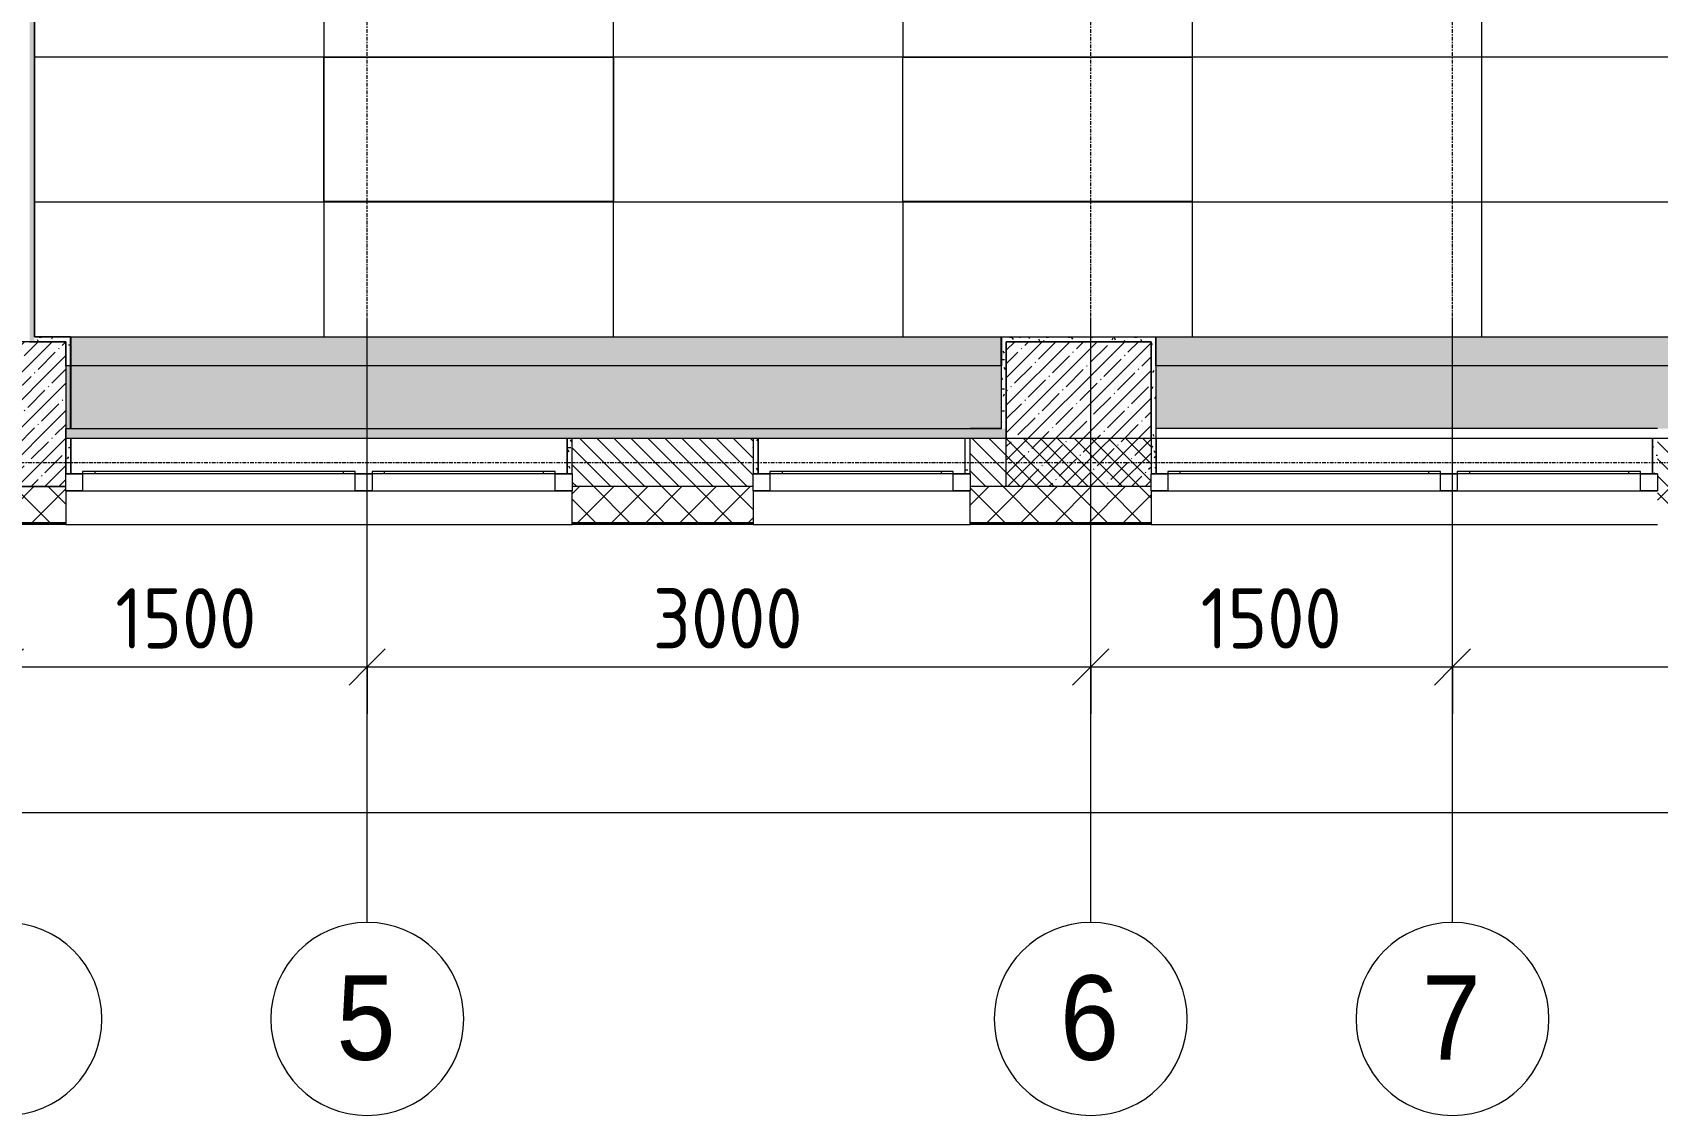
# Model space of a CAD drawing. Header units: millimetres. Extents: x -3902 to 188078, y -8553 to 29000.
# Drawn here: x 12622 to 19360, y -2706 to 1781 of the extents above; entities that cross this region are included whole.
import ezdxf

# ---------------------------------------------------------------- set-up
doc = ezdxf.new("R2010")
doc.units = ezdxf.units.MM
doc.linetypes.add('Осевая', pattern=[31.75, 6.35, -4.7625, 15.875, -4.7625])
for name, color, linetype, lineweight in [('A-ANNO-DIMS', 7, 'Continuous', 9), ('A-ANNO-DIMS-100', 7, 'Continuous', 9), ('A-CLNG-PATT', 7, 'Continuous', 9), ('A-GLAZ', 7, 'Continuous', 9), ('A-GLAZ-1', 7, 'Continuous', 13), ('A-WALL', 7, 'Continuous', 9), ('I-WALL', 7, 'Continuous', 9), ('Оси', 7, 'Continuous', 9), ('Оси-1', 7, 'Continuous', 20), ('Оси-2', 7, 'Осевая', 9)]:
    doc.layers.add(name, color=color, linetype=linetype, lineweight=lineweight)
for name, color, linetype, lineweight, true_color in [('A-ANNO-NOTE', 1, 'Continuous', 9, 0xff0000), ('A-CLNG-1', 7, 'Continuous', 9, 0xeaeaea), ('A-WALL-1', 7, 'Continuous', 9, 0x3c3c3c), ('A-WALL-2', 7, 'Continuous', 9, 0x535353), ('A-WALL-FNSH-1', 7, 'Continuous', 9, 0x3c3c3c), ('I-WALL-1', 7, 'Continuous', 9, 0x535353), ('S-COLS-1', 9, 'Continuous', 9, 0x808080), ('S-COLS-2', 7, 'Continuous', 9, 0x3c3c3c)]:
    doc.layers.add(name, color=color, linetype=linetype, lineweight=lineweight, true_color=true_color)
doc.layers.add('A-CLNG-PATT-1', color=7, linetype='Continuous', lineweight=9, transparency=1)
doc.styles.add('Arial', font='arial.ttf', dxfattribs={"width": 0.9, "height": 350})
doc.styles.add('ISOCPEUR', font='isocpeur.ttf', dxfattribs={"width": 0.9, "height": 250})
doc.dimstyles.new('ISO-2_5_0_9К_БОЛЬШОЙ', dxfattribs={"dimscale": 304.8, "dimtxt": 248.995294, "dimasz": 0.492126, "dimexe": 0.393701, "dimexo": 0.984252, "dimgap": 0, "dimtad": 1, "dimdec": 0, "dimrnd": 10, "dimzin": 0, "dimdsep": 46, "dimtxsty": 'ISOCPEUR', "dimblk1": 'OBLIQUE', "dimblk2": 'OBLIQUE', "dimsah": 1, "dimcen": 0.09, "dimdle": 0.393701, "dimazin": 0, "dimtfac": 1, "dimtdec": 4, "dimtix": 1, "dimtmove": 0, "dimatfit": 3, "dimfxl": 1, "dimtvp": 1, "dimtolj": 1, "dimtzin": 0, "dimarcsym": 2})
doc.dimstyles.new('ISO-2_5_0_9К_БОЛЬШОЙ_1', dxfattribs={"dimscale": 304.8, "dimtxt": 248.995294, "dimasz": 0.492126, "dimexe": 0.393701, "dimexo": 0.984252, "dimgap": 0, "dimtad": 1, "dimdec": 0, "dimrnd": 10, "dimzin": 0, "dimdsep": 46, "dimtxsty": 'ISOCPEUR', "dimblk1": 'OBLIQUE', "dimblk2": 'OBLIQUE', "dimsah": 1, "dimcen": 0.09, "dimdle": 0.393701, "dimazin": 0, "dimtfac": 1, "dimtdec": 4, "dimtix": 1, "dimtmove": 2, "dimatfit": 3, "dimfxl": 1, "dimtvp": 1, "dimtolj": 1, "dimtzin": 0, "dimarcsym": 2})
pattern_1 = [(45, (0, 0), (-57.02463, 57.02463), []), (45, (57.025, 0), (-57.02463, 57.02463), [100.806, -20.161, 3.353, -16.808])]
pattern_2 = [(0, (0, 0), (121.92, 30.48), [10.058, -81.382, 10.058, -81.382, -487.68]), (0, (0, 0), (121.92, 30.48), [-182.88, 10.058, -172.822, 10.058, -81.382, -213.36]), (0, (0, 0), (121.92, 30.48), [-457.2, 10.058, -50.902, 10.058, -142.342]), (120, (45.72, 15.24), (-87.356454, 90.345817), [10.058, -81.382, 10.058, -81.382, -487.68]), (120, (45.72, 15.24), (-87.356454, 90.345817), [-182.88, 10.058, -172.822, 10.058, -81.382, -213.36]), (120, (45.72, 15.24), (-87.356454, 90.345817), [-457.2, 10.058, -50.902, 10.058, -142.342]), (240, (60.96, 76.2), (-34.563546, -120.825817), [10.058, -81.382, 10.058, -81.382, -487.68]), (240, (60.96, 76.2), (-34.563546, -120.825817), [-182.88, 10.058, -172.822, 10.058, -81.382, -213.36]), (240, (60.96, 76.2), (-34.563546, -120.825817), [-457.2, 10.058, -50.902, 10.058, -142.342])]

# ---------------------------------------------------------------- blocks, each defined once
blk = doc.blocks.new('120_Окно_СКБ_2Ст - 120_Окно_СКБ_2Ст 2100х2500 _мал створка СЛЕВА_-22446485-Сводный план потолка 3 этажа в осях 1-12')
at = {"layer": 'A-GLAZ'}
for p, q in [((1050, -57), (-1050, -57)), ((-1050, -127), (1050, -127))]:
    blk.add_line(p, q, dxfattribs=at)
at = {"layer": 'A-GLAZ-1'}
for p, q in [((-1050, -127), (-1050, -57)), ((-1050, -57), (-980, -57)), ((-980, -57), (-980, -127)), ((-220, -127), (-220, -57)), ((-220, -57), (-150, -57)), ((-150, -57), (-150, -127)), ((980, -127), (980, -57)), ((980, -57), (1050, -57)), ((1050, -57), (1050, -127)), ((-980, -127), (-1050, -127)), ((-980, -127), (-980, -137)), ((-930, -137), (-930, -127)), ((-270, -137), (-270, -127)), ((-150, -127), (-220, -127)), ((-220, -137), (-220, -127)), ((-150, -127), (-150, -137)), ((-100, -137), (-100, -127)), ((930, -137), (930, -127)), ((1050, -127), (980, -127)), ((980, -137), (980, -127)), ((-980, -137), (-220, -137)), ((-150, -137), (980, -137))]:
    blk.add_line(p, q, dxfattribs=at)
blk = doc.blocks.new('120_Окно_СКБ_1Ст - 120_Окно_СКБ_1Ст 900х2500_h_-22445987-Сводный план потолка 3 этажа в осях 1-12')
at = {"layer": 'A-GLAZ'}
for p, q in [((450, -57), (-450, -57)), ((-450, -127), (450, -127))]:
    blk.add_line(p, q, dxfattribs=at)
at = {"layer": 'A-GLAZ-1'}
for p, q in [((-450, -127), (-450, -57)), ((-450, -57), (-380, -57)), ((-380, -57), (-380, -127)), ((380, -127), (380, -57)), ((380, -57), (450, -57)), ((450, -57), (450, -127)), ((-380, -127), (-450, -127)), ((-380, -127), (-380, -137)), ((-330, -137), (-330, -127)), ((330, -137), (330, -127)), ((450, -127), (380, -127)), ((380, -137), (380, -127)), ((-380, -137), (380, -137))]:
    blk.add_line(p, q, dxfattribs=at)
blk = doc.blocks.new('Ось сетки - D8-29747960-Сводный план потолка 3 этажа в осях 1-12')
at = {"layer": 'Оси-1'}
for start, end in [(360, 180), (180, 360)]:
    blk.add_arc((0, 0), 4, start, end, dxfattribs=at)
blk = doc.blocks.new('DIMBLOCK17-Сводный план потолка 3 этажа в осях 1-12')
at = {"layer": 'A-ANNO-DIMS-100'}
for p, q in [((110, -1644.5), (110, -1330.6)), ((38310, -1644.5), (38310, -1330.6)), ((-10, -1450.6), (38430, -1450.6)), ((110, -1450.6), (110, -1644.5)), ((38310, -1450.6), (38310, -1644.5))]:
    blk.add_line(p, q, dxfattribs=at)
at = {"layer": 'A-ANNO-DIMS-100', "lineweight": 20}
for p, q in [((110, -1450.6), (185, -1375.6)), ((38310, -1450.6), (38385, -1375.6)), ((110, -1450.6), (35, -1525.6)), ((38310, -1450.6), (38235, -1525.6))]:
    blk.add_line(p, q, dxfattribs=at)
at = {"layer": 'A-ANNO-DIMS-100', "color": 0, "insert": (20005.7, -1124), "char_height": 250, "width": 948.097, "attachment_point": 1, "line_spacing_factor": 1.149209, "style": 'ISOCPEUR'}
blk.add_mtext('38200', dxfattribs=at)
blk = doc.blocks.new('_Oblique')
at = {"color": 0, "linetype": 'ByBlock', "lineweight": -2}
blk.add_line((-0.5, -0.5), (0.5, 0.5), dxfattribs=at)
blk = doc.blocks.new('DIMBLOCK21-Сводный план потолка 3 этажа в осях 1-12')
at = {"layer": 'A-ANNO-DIMS-100'}
for p, q in [((12510, -1041.8), (12510, -727.8)), ((14010, -1041.8), (14010, -727.8)), ((12510, -847.8), (14010, -847.8)), ((12510, -847.8), (12510, -1041.8)), ((14010, -847.8), (14010, -1041.8))]:
    blk.add_line(p, q, dxfattribs=at)
at = {"layer": 'A-ANNO-DIMS-100', "lineweight": 20}
for p, q in [((12510, -847.8), (12585, -772.8)), ((14010, -847.8), (14085, -772.8)), ((12510, -847.8), (12435, -922.8)), ((14010, -847.8), (13935, -922.8))]:
    blk.add_line(p, q, dxfattribs=at)
at = {"layer": 'A-ANNO-DIMS-100', "color": 0, "insert": (12965.5, -521.2), "char_height": 250, "width": 706.764, "attachment_point": 1, "line_spacing_factor": 1.149209, "style": 'ISOCPEUR'}
blk.add_mtext('1500', dxfattribs=at)
blk = doc.blocks.new('DIMBLOCK22-Сводный план потолка 3 этажа в осях 1-12')
at = {"layer": 'A-ANNO-DIMS-100'}
for p, q in [((14010, -1041.8), (14010, -727.8)), ((17010, -1041.8), (17010, -727.8)), ((14010, -847.8), (17010, -847.8)), ((14010, -847.8), (14010, -1041.8)), ((17010, -847.8), (17010, -1041.8))]:
    blk.add_line(p, q, dxfattribs=at)
at = {"layer": 'A-ANNO-DIMS-100', "lineweight": 20}
for p, q in [((14010, -847.8), (14085, -772.8)), ((17010, -847.8), (17085, -772.8)), ((14010, -847.8), (13935, -922.8)), ((17010, -847.8), (16935, -922.8))]:
    blk.add_line(p, q, dxfattribs=at)
at = {"layer": 'A-ANNO-DIMS-100', "color": 0, "insert": (15194, -521.2), "char_height": 250, "width": 758.478, "attachment_point": 1, "line_spacing_factor": 1.149209, "style": 'ISOCPEUR'}
blk.add_mtext('3000', dxfattribs=at)
blk = doc.blocks.new('DIMBLOCK23-Сводный план потолка 3 этажа в осях 1-12')
at = {"layer": 'A-ANNO-DIMS-100'}
for p, q in [((17010, -1041.8), (17010, -727.8)), ((18510, -1041.8), (18510, -727.8)), ((17010, -847.8), (18510, -847.8)), ((17010, -847.8), (17010, -1041.8)), ((18510, -847.8), (18510, -1041.8))]:
    blk.add_line(p, q, dxfattribs=at)
at = {"layer": 'A-ANNO-DIMS-100', "lineweight": 20}
for p, q in [((17010, -847.8), (17085, -772.8)), ((18510, -847.8), (18585, -772.8)), ((17010, -847.8), (16935, -922.8)), ((18510, -847.8), (18435, -922.8))]:
    blk.add_line(p, q, dxfattribs=at)
at = {"layer": 'A-ANNO-DIMS-100', "color": 0, "insert": (17465.5, -521.2), "char_height": 250, "width": 706.764, "attachment_point": 1, "line_spacing_factor": 1.149209, "style": 'ISOCPEUR'}
blk.add_mtext('1500', dxfattribs=at)
blk = doc.blocks.new('DIMBLOCK24-Сводный план потолка 3 этажа в осях 1-12')
at = {"layer": 'A-ANNO-DIMS-100'}
for p, q in [((18510, -1041.8), (18510, -727.8)), ((22210, -1041.8), (22210, -727.8)), ((18510, -847.8), (22210, -847.8)), ((18510, -847.8), (18510, -1041.8)), ((22210, -847.8), (22210, -1041.8))]:
    blk.add_line(p, q, dxfattribs=at)
at = {"layer": 'A-ANNO-DIMS-100', "lineweight": 20}
for p, q in [((18510, -847.8), (18585, -772.8)), ((22210, -847.8), (22285, -772.8)), ((18510, -847.8), (18435, -922.8)), ((22210, -847.8), (22135, -922.8))]:
    blk.add_line(p, q, dxfattribs=at)
at = {"layer": 'A-ANNO-DIMS-100', "color": 0, "insert": (20044, -521.2), "char_height": 250, "width": 758.478, "attachment_point": 1, "line_spacing_factor": 1.149209, "style": 'ISOCPEUR'}
blk.add_mtext('3700', dxfattribs=at)

msp = doc.modelspace()

# ---------------------------------------------------------------- hatches: boundary and pattern name
at = {"layer": 'A-CLNG-PATT'}
h = msp.add_hatch(dxfattribs=at)
h.set_pattern_fill('FP_35', color=256, style=0, pattern_type=2)
h.set_pattern_definition([(180, (11431, 2879.5), (-7e-14, -600), []), (270, (11431, 2879.5), (1200, 7e-14), [])])
h.paths.add_polyline_path([(21492.7, 520), (24810.7, 520), (24809.7, 6779), (24802.7, 6779), (24802.7, 7672), (24051, 7672), (24051, 7680), (22530, 7679), (22530, 7050), (20659, 7050), (20658, 7660), (19360, 7659), (19360, 7050), (16102, 7050), (16102, 7672), (15009.3, 7672), (15009.3, 7680), (12780, 7680), (12780, 7280), (12630, 7279), (12631, 520), (19046.3, 520)])
h.paths.add_polyline_path([(23430.6, 1080.7), (22230.6, 1080.7), (22230.6, 1680.7), (23430.6, 1680.7)])
h.paths.add_polyline_path([(21030.6, 1080.7), (19830.6, 1080.7), (19830.6, 1680.7), (21030.6, 1680.7)])
h.paths.add_polyline_path([(17430.6, 1080.7), (16230.6, 1080.7), (16230.6, 1680.7), (17430.6, 1680.7)])
h.paths.add_polyline_path([(13830.6, 1080.7), (13830.6, 1680.7), (15030.6, 1680.7), (15030.6, 1080.7), (14153.6, 1080.7)])
h.paths.add_polyline_path([(22230.6, 3480.7), (22230.6, 4080.7), (23430.6, 4080.7), (23430.6, 3480.7)])
h.paths.add_polyline_path([(19830.6, 3480.7), (19830.6, 4080.7), (21030.6, 4080.7), (21030.6, 3480.7)])
h.paths.add_polyline_path([(16230.6, 3480.7), (16230.6, 4080.7), (17430.6, 4080.7), (17430.6, 3480.7)])
h.paths.add_polyline_path([(14153.6, 3480.7), (13830.6, 3480.7), (13830.6, 4080.7), (15030.6, 4080.7), (15030.6, 3480.7)])
h.paths.add_polyline_path([(22230.6, 5880.7), (22230.6, 6480.7), (23430.6, 6480.7), (23430.6, 5880.7)])
h.paths.add_polyline_path([(19830.6, 5880.7), (19830.6, 6480.7), (21030.6, 6480.7), (21030.6, 5880.7)])
h.paths.add_polyline_path([(17430.6, 5880.7), (16230.6, 5880.7), (16230.6, 6480.7), (17430.6, 6480.7), (17430.6, 6217.1)])
h.paths.add_polyline_path([(15030.6, 5880.7), (13830.6, 5880.7), (13830.6, 6480.7), (15030.6, 6480.7), (15030.6, 6217.1)])
at = {"layer": 'A-CLNG-PATT-1'}
h = msp.add_hatch(color=256, dxfattribs=at)
h.paths.add_polyline_path([(24810, 140), (24810.7, 140), (24810.7, 520), (22531, 520), (22531, 140), (23939, 140)])
h.paths.add_polyline_path([(14153.6, 140), (16640, 141), (16640, 520), (12780, 520), (12780, 400), (12760, 400), (12760, 140), (12930.4, 140)])
h.paths.add_polyline_path([(17281, 140), (21890, 141), (21890, 520), (17281, 520)])
at = {"layer": 'A-WALL'}
h = msp.add_hatch(dxfattribs=at)
h.set_pattern_fill('FP_7', color=256, style=0, pattern_type=2)
h.set_pattern_definition([(135, (0, 0), (-35.35534, -35.35534), [])])
h.paths.add_polyline_path([(37990, -100), (37990, 100), (37423, 100), (37423, -100)])
h.paths.add_polyline_path([(36523, -100), (36523, 100), (35970, 100), (35970, -100), (36170.9, -100)])
h.paths.add_polyline_path([(33610, -100), (33870, -100), (33870, 100), (33610, 100), (33610, -80.7)])
h.paths.add_polyline_path([(32110, -100), (32110, 100), (30882.8, 100), (30882.8, -100), (31278.1, -100)])
h.paths.add_polyline_path([(29809.7, -100), (29982.8, -100), (29982.8, 100), (29809.7, 100), (29809.7, -80.7)])
h.paths.add_polyline_path([(26409.7, -100), (26409.7, 100), (26160, 100), (26160, -100), (26385.4, -100)])
h.paths.add_polyline_path([(25560, -100), (25560, 100), (24810, 100), (24810, -100), (25162.2, -100)])
h.paths.add_polyline_path([(20710, -100), (20710, 100), (19360, 100), (19360, -100)])
h.paths.add_polyline_path([(22510, -100), (22710, -100), (22710, 100), (22510, 100), (22510, -80.7)])
h.paths.add_polyline_path([(21610, -100), (21910, -100), (21910, 100), (21610, 100), (21610, -80.7)])
h.paths.add_polyline_path([(16510, -100), (17260, -100), (17260, 100), (16510, 100), (16510, -48)])
h.paths.add_polyline_path([(15610, -100), (15610, 100), (14860, 100), (14860, -100)])
h.paths.add_polyline_path([(10359.7, -100), (11110, -100), (11110, 100), (10359.7, 100), (10359.7, -48)])
h.paths.add_polyline_path([(12010, -100), (12160, -100), (12160, 100), (12010, 100), (12010, -80.7)])
h.paths.add_polyline_path([(7660, -100), (7660, 100), (6830, 100), (6830, -100)])
h = msp.add_hatch(dxfattribs=at)
h.set_pattern_fill('FP_9', color=256, style=0, pattern_type=2)
h.set_pattern_definition([(45, (0, 0), (-70.71068, 70.71068), []), (135, (0, 0), (-70.71068, -70.71068), [])])
h.paths.add_polyline_path([(37990, -250), (38307.7, -250), (38307.7, -100), (37423, -100), (37423, -250)])
h.paths.add_polyline_path([(36523, -250), (36523, -100), (35970, -100), (35970, -250), (36170.9, -250)])
h.paths.add_polyline_path([(33610, -250), (33870, -250), (33870, -100), (33010, -100), (33010, -250)])
h.paths.add_polyline_path([(32110, -250), (32110, -100), (30882.8, -100), (30882.8, -250), (31278.1, -250)])
h.paths.add_polyline_path([(29809.7, -250), (29982.8, -250), (29982.8, -100), (29209.7, -100), (29209.7, -250)])
h.paths.add_polyline_path([(26385.4, -250), (26409.7, -250), (26409.7, -100), (24810, -100), (24810, -250), (25162.2, -250)])
h.paths.add_polyline_path([(22510, -250), (22710, -250), (22710, -100), (21610, -100), (21610, -250), (21910, -250)])
h.paths.add_polyline_path([(20710, -250), (20710, -100), (19360, -100), (19360, -250)])
h.paths.add_polyline_path([(15610, -250), (15610, -100), (14860, -100), (14860, -250)])
h.paths.add_polyline_path([(17260, -250), (17260, -100), (16510, -100), (16510, -250), (16599.9, -250)])
h.paths.add_polyline_path([(12760, -250), (12760, -100), (12010, -100), (12010, -250)])
h.paths.add_polyline_path([(10359.7, -250), (11110, -250), (11110, -100), (10359.7, -100), (10359.7, -118)])
h.paths.add_polyline_path([(8259.7, -250), (8259.7, -100), (6830, -100), (6830, -250)])
h.paths.add_polyline_path([(3144.9, -250), (3730, -250), (3730, -100), (-260, -100), (-260, -250), (1921.7, -250)])
at = {"layer": 'I-WALL'}
h = msp.add_hatch(dxfattribs=at)
h.set_pattern_fill('FP_30', color=256, style=0, pattern_type=2)
h.set_pattern_definition(pattern_2)
h.paths.add_polyline_path([(12630, 500), (12630, 7280), (12610, 7280), (12610, 500)])
h = msp.add_hatch(dxfattribs=at)
h.set_pattern_fill('FP_30', color=256, style=0, pattern_type=2)
h.set_pattern_definition(pattern_2)
h.paths.add_polyline_path([(12780, 500), (12780, 520), (12630, 520), (12630, 500), (12760, 500)])
h = msp.add_hatch(dxfattribs=at)
h.set_pattern_fill('FP_30', color=256, style=0, pattern_type=2)
h.set_pattern_definition(pattern_2)
h.paths.add_polyline_path([(12780, 400), (12780, 500), (12760, 500), (12760, 400)])
h = msp.add_hatch(dxfattribs=at)
h.set_pattern_fill('FP_30', color=256, style=0, pattern_type=2)
h.set_pattern_definition(pattern_2)
h.paths.add_polyline_path([(16660, 140), (16660, 520), (16640, 520), (16640, 140)])
h = msp.add_hatch(dxfattribs=at)
h.set_pattern_fill('FP_30', color=256, style=0, pattern_type=2)
h.set_pattern_definition(pattern_2)
h.paths.add_polyline_path([(17280, 500), (17280, 520), (16660, 520), (16660, 500), (17260, 500)])
h = msp.add_hatch(dxfattribs=at)
h.set_pattern_fill('FP_30', color=256, style=0, pattern_type=2)
h.set_pattern_definition(pattern_2)
h.paths.add_polyline_path([(17280, 100), (17280, 500), (17260, 500), (17260, 100)])
h = msp.add_hatch(dxfattribs=at)
h.set_pattern_fill('FP_30', color=256, style=0, pattern_type=2)
h.set_pattern_definition(pattern_2)
h.paths.add_polyline_path([(16660, 100), (16660, 140), (12760, 140), (12760, 100), (16599.9, 100)])
h = msp.add_hatch(dxfattribs=at)
h.set_pattern_fill('FP_30', color=256, style=0, pattern_type=2)
h.set_pattern_definition(pattern_2)
h.paths.add_polyline_path([(12780, -48), (12780, 100), (12760, 100), (12760, -48)])
h = msp.add_hatch(dxfattribs=at)
h.set_pattern_fill('FP_30', color=256, style=0, pattern_type=2)
h.set_pattern_definition(pattern_2)
h.paths.add_polyline_path([(14860, -48), (14860, 100), (14840, 100), (14840, -48)])
h = msp.add_hatch(dxfattribs=at)
h.set_pattern_fill('FP_30', color=256, style=0, pattern_type=2)
h.set_pattern_definition(pattern_2)
h.paths.add_polyline_path([(15630, -48), (15630, 100), (15610, 100), (15610, -48)])
h = msp.add_hatch(dxfattribs=at)
h.set_pattern_fill('FP_30', color=256, style=0, pattern_type=2)
h.set_pattern_definition(pattern_2)
h.paths.add_polyline_path([(16510, -48), (16510, 100), (16490, 100), (16490, -48)])
h = msp.add_hatch(dxfattribs=at)
h.set_pattern_fill('FP_30', color=256, style=0, pattern_type=2)
h.set_pattern_definition(pattern_2)
h.paths.add_polyline_path([(17280, -48), (17280, 100), (17260, 100), (17260, -48)])
h = msp.add_hatch(dxfattribs=at)
h.set_pattern_fill('FP_30', color=256, style=0, pattern_type=2)
h.set_pattern_definition(pattern_2)
h.paths.add_polyline_path([(19360, -48), (19360, 100), (19340, 100), (19340, -48)])
at = {"layer": 'S-COLS-1'}
h = msp.add_hatch(dxfattribs=at)
h.set_pattern_fill('FP_10', color=256, style=0, pattern_type=2)
h.set_pattern_definition(pattern_1)
h.paths.add_polyline_path([(12160, -100), (12760, -100), (12760, 500), (12160, 500), (12160, -80.7)])
h = msp.add_hatch(dxfattribs=at)
h.set_pattern_fill('FP_10', color=256, style=0, pattern_type=2)
h.set_pattern_definition(pattern_1)
h.paths.add_polyline_path([(16660, -100), (17260, -100), (17260, 500), (16660, 500), (16660, -48)])

# ---------------------------------------------------------------- linework, layer by layer
at = {"layer": 'A-ANNO-NOTE'}
for p, q in [((13831, 1679.6), (15031, 1679.6)), ((13831, 1079.6), (13831, 1679.6)), ((15031, 1679.6), (15031, 1079.6)), ((16231, 1679.6), (17431, 1679.6)), ((16231, 1079.6), (16231, 1679.6)), ((17431, 1679.6), (17431, 1079.6)), ((15031, 1079.6), (13831, 1079.6)), ((17431, 1079.6), (16231, 1079.6))]:
    msp.add_line(p, q, dxfattribs=at)
at = {"layer": 'A-CLNG-1'}
for p, q in [((13830.6, 1080.7), (13830.6, 1680.7)), ((13830.6, 1680.7), (15030.6, 1680.7)), ((15030.6, 1680.7), (15030.6, 1080.7)), ((16230.6, 1080.7), (16230.6, 1680.7)), ((16230.6, 1680.7), (17430.6, 1680.7)), ((17430.6, 1680.7), (17430.6, 1080.7)), ((15030.6, 1080.7), (13830.6, 1080.7)), ((17430.6, 1080.7), (16230.6, 1080.7)), ((12780, 520), (16640, 520)), ((17281, 520), (21890, 520)), ((17281, 140), (17281, 520))]:
    msp.add_line(p, q, dxfattribs=at)
at = {"layer": 'A-WALL'}
for p, q in [((12630, 520), (12630, 7280)), ((12760, 500), (12160, 500)), ((12780, 520), (12630, 520)), ((16640, 140), (16510, 140)), ((19340, 100), (20730, 100)), ((15610, -100), (14860, -100)), ((17260, -100), (16510, -100)), ((12760, -250), (12010, -250)), ((12760, -253), (12010, -253)), ((15610, -250), (14860, -250)), ((15610, -253), (14860, -253)), ((17260, -250), (16510, -250)), ((17260, -253), (16510, -253))]:
    msp.add_line(p, q, dxfattribs=at)
at = {"layer": 'A-WALL-1'}
for p, q in [((12760, 400), (12760, 500)), ((16640, 520), (17280, 520)), ((16660, 500), (16660, 100)), ((17260, 500), (16660, 500)), ((17260, 100), (17260, 500)), ((12780, 400), (12760, 400)), ((16640, 140), (16640, 400)), ((17280, 400), (17280, 100)), ((12760, 140), (16510, 140)), ((12760, -48), (12760, 140)), ((12760, 100), (17280, 100)), ((12780, 100), (12780, -48)), ((14840, -48), (14840, 100)), ((14860, -48), (14860, 100)), ((15610, 100), (15610, -48)), ((15630, 100), (15630, -48)), ((16490, -48), (16490, 100)), ((16510, -48), (16510, 100)), ((17260, 100), (17260, -48)), ((17280, 100), (17280, -48)), ((19340, -48), (19340, 100)), ((12160, -100), (12760, -100)), ((12760, -118), (12760, -250)), ((14860, -250), (14860, -118)), ((15610, -118), (15610, -250)), ((16510, -250), (16510, -118)), ((17260, -118), (17260, -250))]:
    msp.add_line(p, q, dxfattribs=at)
at = {"layer": 'A-WALL-2'}
for p, q in [((12760, -258), (14860, -258)), ((15610, -258), (16510, -258)), ((17260, -258), (19360, -258))]:
    msp.add_line(p, q, dxfattribs=at)
at = {"layer": 'A-WALL-FNSH-1'}
for p, q in [((12631, 7279), (12631, 521)), ((12631, 521), (12781, 521)), ((12780, 141), (12780, 520)), ((12781, 521), (12781, 141)), ((16639, 400), (16639, 521)), ((16639, 521), (17281, 521)), ((16640, 520), (16640, 400)), ((17280, 400), (17280, 520)), ((17281, 521), (17281, 520)), ((16640, 400), (16639, 400)), ((17281, 400), (17280, 400)), ((12781, 141), (12780, 141)), ((14860, 140), (14860, 141)), ((14860, 141), (15610, 141)), ((15610, 141), (15610, 140)), ((16510, 140), (16510, 141)), ((16510, 141), (16640, 141)), ((12781, 100), (12781, -48)), ((14839, -48), (14839, 100)), ((15631, 100), (15631, -48)), ((16489, -48), (16489, 100)), ((17280, 100), (17281, 100)), ((17281, 100), (17281, -48)), ((19339, -48), (19339, 100)), ((19339, 100), (19340, 100)), ((12760, -258), (12010, -258)), ((12760, -250), (12760, -258)), ((14860, -258), (14860, -250)), ((15610, -258), (14860, -258)), ((15610, -250), (15610, -258)), ((16510, -258), (16510, -250)), ((17260, -258), (16510, -258)), ((17260, -250), (17260, -258))]:
    msp.add_line(p, q, dxfattribs=at)
at = {"layer": 'I-WALL-1'}
for p, q in [((16639, 400), (12780, 400)), ((21889, 400), (17281, 400)), ((19360, 140), (17281, 140)), ((17281, 100), (19339, 100))]:
    msp.add_line(p, q, dxfattribs=at)
at = {"layer": 'S-COLS-2'}
for p, q in [((12610, 500), (12760, 500)), ((12760, 500), (12760, -48)), ((16660, -100), (16660, 500)), ((16660, 500), (17260, 500)), ((17260, 500), (17260, -48)), ((12760, -100), (12160, -100)), ((17260, -100), (16660, -100))]:
    msp.add_line(p, q, dxfattribs=at)
at = {"layer": 'Оси'}
for p, q in [((14010, -1906.3), (14010, 593.7)), ((17010, -1906.3), (17010, 593.7)), ((18510, -1906.3), (18510, 593.7))]:
    msp.add_line(p, q, dxfattribs=at)
at = {"layer": 'Оси-2'}
for p, q in [((14010, 593.7), (14010, 24898.1)), ((17010, 593.7), (17010, 24898.1)), ((18510, 593.7), (18510, 24898.1)), ((-583.8, 0), (35990, 0))]:
    msp.add_line(p, q, dxfattribs=at)

# ---------------------------------------------------------------- block references
at = {"layer": 'A-GLAZ', "rotation": 180}
for name, p in [('120_Окно_СКБ_2Ст - 120_Окно_СКБ_2Ст 2100х2500 _мал створка СЛЕВА_-22446485-Сводный план потолка 3 этажа в осях 1-12', (13810, -175)), ('120_Окно_СКБ_1Ст - 120_Окно_СКБ_1Ст 900х2500_h_-22445987-Сводный план потолка 3 этажа в осях 1-12', (16060, -175)), ('120_Окно_СКБ_2Ст - 120_Окно_СКБ_2Ст 2100х2500 _мал створка СЛЕВА_-22446485-Сводный план потолка 3 этажа в осях 1-12', (18310, -175))]:
    msp.add_blockref(name, p, dxfattribs=at)
at = {"layer": 'Оси-1', "xscale": 99.99999999999993, "yscale": 99.99999999999993, "zscale": 99.99999999999993}
for p in [(12510, -2306.3), (14010, -2306.3), (17010, -2306.3), (18510, -2306.3)]:
    msp.add_blockref('Ось сетки - D8-29747960-Сводный план потолка 3 этажа в осях 1-12', p, dxfattribs=at)

# ---------------------------------------------------------------- texts
at = {"layer": 'Оси', "char_height": 350, "width": 303.038, "attachment_point": 1, "style": 'Arial'}
for s, insert in [('\\fArial|b0|i0|c204|p34|;\\W.9;5', (13882.5, -2125.6)), ('\\fArial|b0|i0|c204|p34|;\\W.9;6', (16882.5, -2125.6)), ('\\fArial|b0|i0|c204|p34|;\\W.9;7', (18382.5, -2125.6))]:
    msp.add_mtext(s, dxfattribs=dict(at, insert=insert))

# ---------------------------------------------------------------- dimensions: what is measured, and where the dimension line sits
at = {"layer": 'A-ANNO-DIMS'}
for base, p1, p2, override, picture, middle in [((14010, -847.8), (12510, -741.8), (14010, -741.8), {"dimpost": '<>', "dimfxl": 1500}, 'DIMBLOCK21-Сводный план потолка 3 этажа в осях 1-12', (13260, -722.8)), ((17010, -847.8), (14010, -741.8), (17010, -741.8), {"dimpost": '<>', "dimfxl": 3000}, 'DIMBLOCK22-Сводный план потолка 3 этажа в осях 1-12', (15510, -722.8)), ((18510, -847.8), (17010, -741.8), (18510, -741.8), {"dimpost": '<>', "dimfxl": 1500}, 'DIMBLOCK23-Сводный план потолка 3 этажа в осях 1-12', (17760, -722.8)), ((22210, -847.8), (18510, -741.8), (22210, -741.8), {"dimpost": '<>', "dimfxl": 3700}, 'DIMBLOCK24-Сводный план потолка 3 этажа в осях 1-12', (20360, -722.8))]:
    dim = msp.add_linear_dim(base=base, p1=p1, p2=p2, dimstyle='ISO-2_5_0_9К_БОЛЬШОЙ', override=override, dxfattribs=at)
    dim.commit()
    dim.dimension.update_dxf_attribs({"geometry": picture, "text_midpoint": middle})
dim = msp.add_linear_dim(base=(38310, -1450.6), p1=(110, -1344.5), p2=(38310, -1344.5), dimstyle='ISO-2_5_0_9К_БОЛЬШОЙ_1', override={"dimpost": '<>', "dimfxl": 38199.999966}, dxfattribs=at)
dim.commit()
dim.dimension.update_dxf_attribs({"geometry": 'DIMBLOCK17-Сводный план потолка 3 этажа в осях 1-12', "text_midpoint": (20479.8, -1290.7), "dimtype": 160})

doc.saveas('drawing.dxf')
